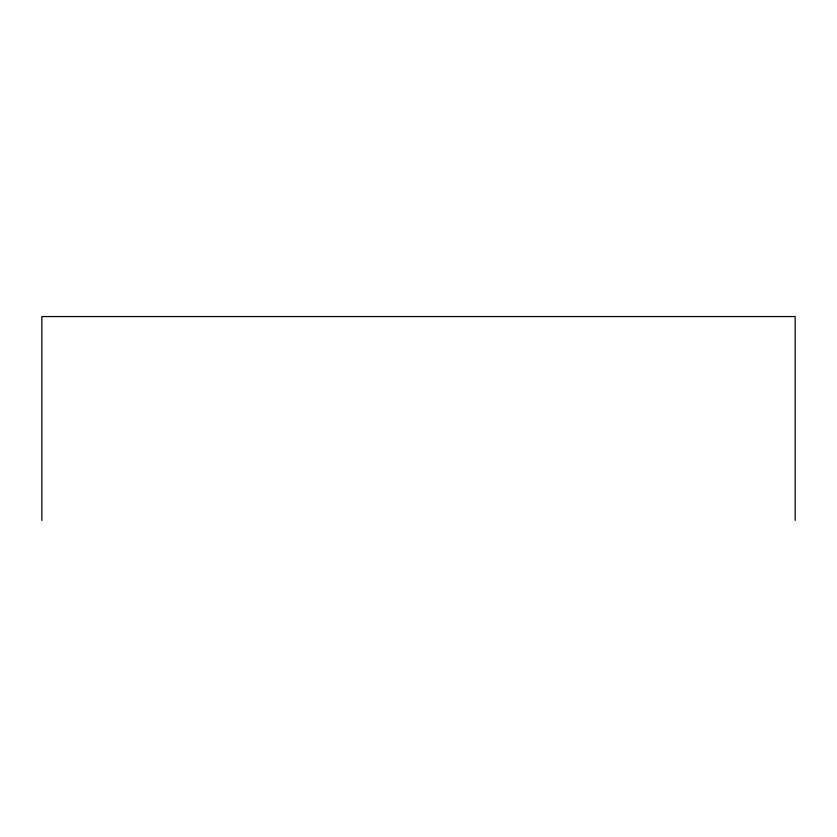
<?xml version="1.0" encoding="UTF-8"?>
<svg xmlns="http://www.w3.org/2000/svg" width="837" height="837" viewBox="0 0 837 837"><rect width="100%" height="100%" fill="white"/><g stroke="black" fill="none" stroke-linecap="round" stroke-linejoin="round"><path stroke-width="1.26" d="M795.15 520.436L795.15 316.564L41.85 316.564L41.85 520.436"/></g></svg>
